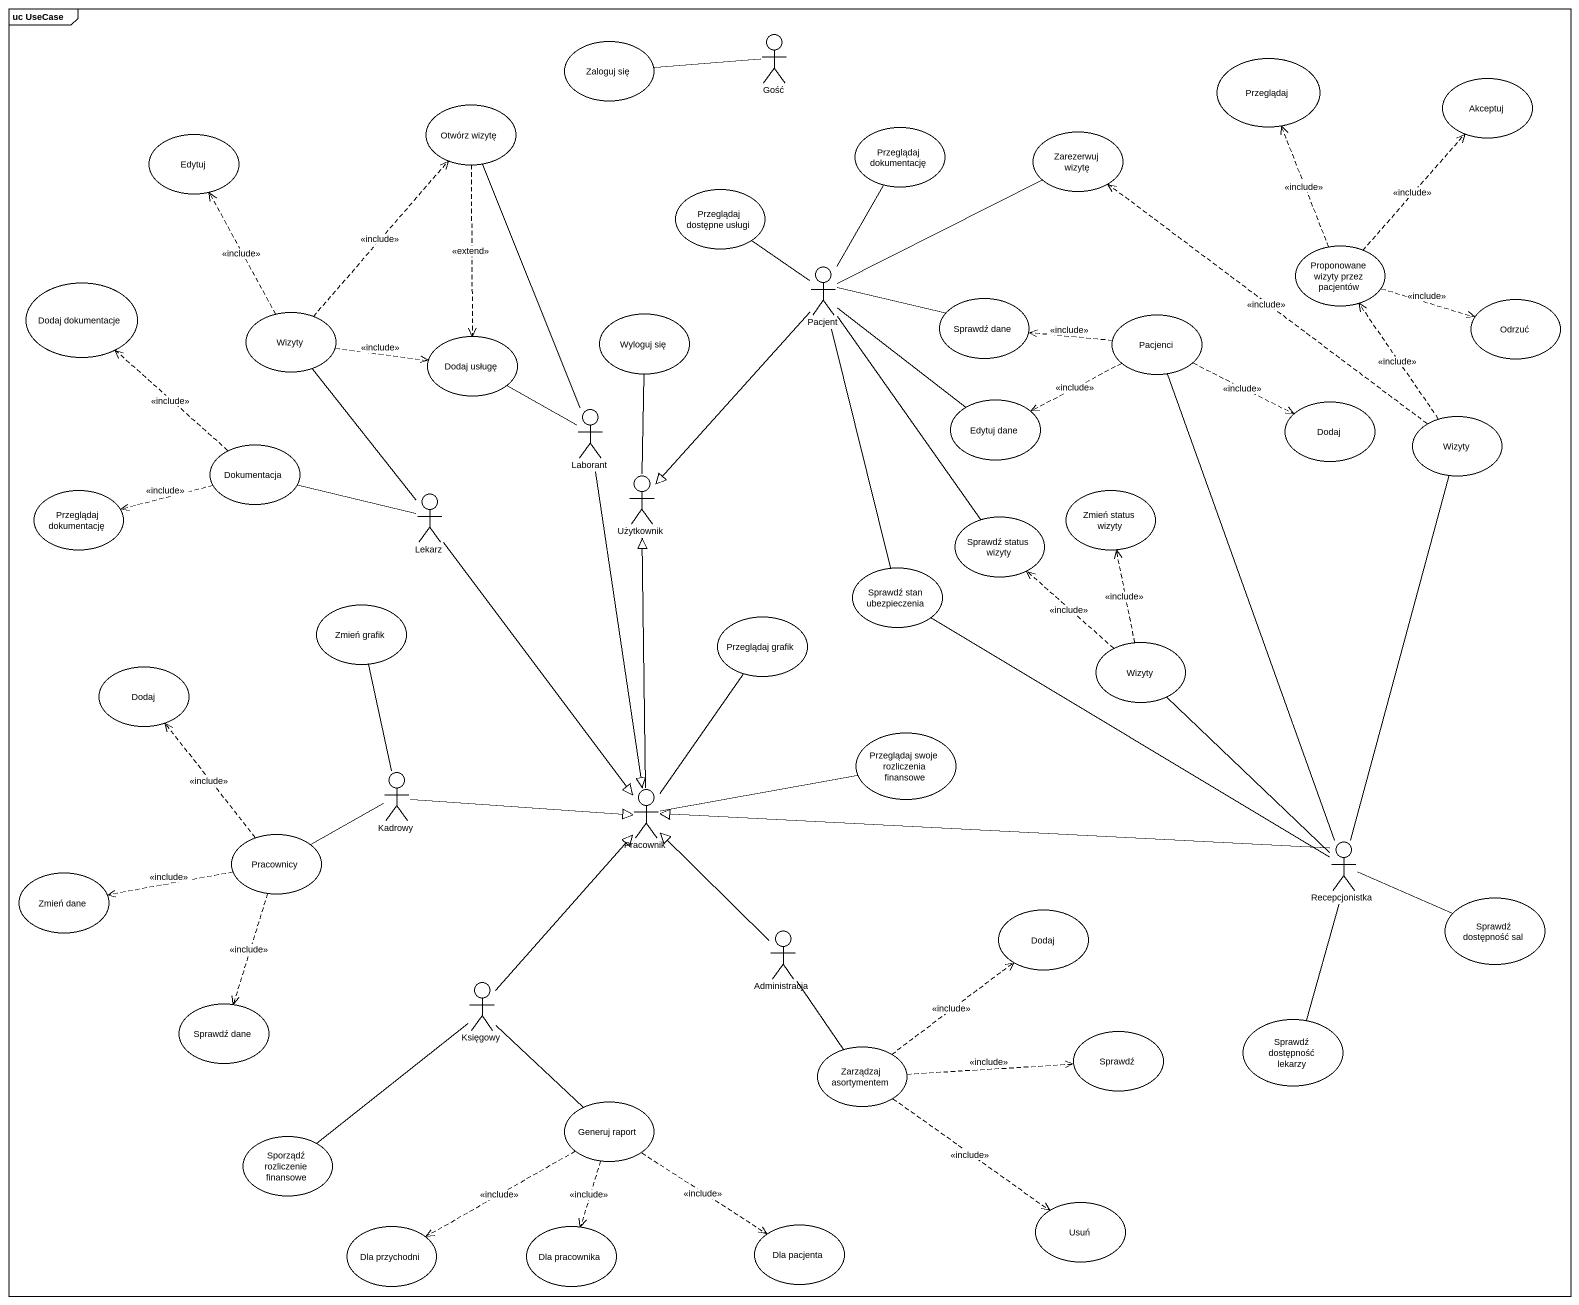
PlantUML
@startuml
mainframe uc UseCase
actor Gość
usecase "Zaloguj się" as Zaloguj_się
usecase Przeglądaj
usecase "Otwórz wizytę" as Otwórz_wizytę
usecase Akceptuj
usecase Edytuj
usecase "Przeglądaj dokumentację" as Przeglądaj_dokumentację
usecase "Zarezerwuj wizytę" as Zarezerwuj_wizytę
usecase "Przeglądaj dostępne usługi" as Przeglądaj_dostępne_usługi
actor Pacjent
usecase "Proponowane wizyty przez pacjentów" as Proponowane_wizyty_przez
usecase "Dodaj dokumentacje" as Dodaj_dokumentacje
usecase "Sprawdź dane" as Sprawdź_dane
usecase Odrzuć
usecase Wizyty
usecase "Dodaj usługę" as Dodaj_usługę
usecase "Wyloguj się" as Wyloguj_się
usecase Pacjenci
actor Laborant
usecase "Edytuj dane" as Edytuj_dane
usecase Dodaj
usecase "Wizyty" as Wizyty_2
usecase Dokumentacja
usecase "Przeglądaj dokumentację" as Przeglądaj_dokumentację_2
actor Lekarz
actor Użytkownik
usecase "Zmień status wizyty" as Zmień_status_wizyty
usecase "Sprawdź status wizyty" as Sprawdź_status_wizyty
usecase "Sprawdź stan ubezpieczenia" as Sprawdź_stan_ubezpieczenia
usecase "Zmień grafik" as Zmień_grafik
usecase "Przeglądaj grafik" as Przeglądaj_grafik
usecase "Wizyty" as Wizyty_3
usecase "Dodaj" as Dodaj_2
usecase "Przeglądaj swoje rozliczenia finansowe" as Przeglądaj_swoje
actor Kadrowy
actor Pracownik
usecase Pracownicy
actor Recepcjonistka
usecase "Zmień dane" as Zmień_dane
usecase "Dodaj" as Dodaj_3
usecase "Sprawdź dostępność sal" as Sprawdź_dostępność_sal
actor Administracja
usecase "Sprawdź dane" as Sprawdź_dane_2
actor Księgowy
usecase Sprawdź
usecase "Sprawdź dostępność lekarzy" as Sprawdź_dostępność_lekarzy
usecase "Zarządzaj asortymentem" as Zarządzaj_asortymentem
usecase "Generuj raport" as Generuj_raport
usecase "Sporządź rozliczenie finansowe" as Sporządź_rozliczenie
usecase "Dla przychodni" as Dla_przychodni
usecase "Dla pracownika" as Dla_pracownika
usecase "Dla pacjenta" as Dla_pacjenta
usecase Usuń
Gość -left- Zaloguj_się
Otwórz_wizytę ..> Dodaj_usługę : <<extend>>
Pacjent -up- Przeglądaj_dokumentację
Pacjent -right- Zarezerwuj_wizytę
Pacjent -up- Przeglądaj_dostępne_usługi
Pacjent -right- Sprawdź_dane
Pacjent -- Edytuj_dane
Pacjent --|> Użytkownik
Pacjent -- Sprawdź_status_wizyty
Pacjent -- Sprawdź_stan_ubezpieczenia
Proponowane_wizyty_przez .up.> Przeglądaj : <<include>>
Proponowane_wizyty_przez .up.> Akceptuj : <<include>>
Proponowane_wizyty_przez .right.> Odrzuć : <<include>>
Wizyty .up.> Otwórz_wizytę : <<include>>
Wizyty .up.> Edytuj : <<include>>
Wizyty .right.> Dodaj_usługę : <<include>>
Wizyty -- Lekarz
Pacjenci .left.> Sprawdź_dane : <<include>>
Pacjenci .left.> Edytuj_dane : <<include>>
Pacjenci .right.> Dodaj : <<include>>
Laborant -up- Otwórz_wizytę
Laborant -up- Dodaj_usługę
Laborant --|> Pracownik
Wizyty_2 .up.> Zarezerwuj_wizytę : <<include>>
Wizyty_2 .up.> Proponowane_wizyty_przez : <<include>>
Dokumentacja .up.> Dodaj_dokumentacje : <<include>>
Dokumentacja .left.> Przeglądaj_dokumentację_2 : <<include>>
Lekarz -left- Dokumentacja
Lekarz --|> Pracownik
Użytkownik -up- Wyloguj_się
Zmień_grafik -- Kadrowy
Wizyty_3 .up.> Zmień_status_wizyty : <<include>>
Wizyty_3 .up.> Sprawdź_status_wizyty : <<include>>
Kadrowy -right-|> Pracownik
Kadrowy -left- Pracownicy
Pracownik -up-|> Użytkownik
Pracownik -up- Przeglądaj_grafik
Pracownik -right- Przeglądaj_swoje
Pracownicy .up.> Dodaj_2 : <<include>>
Pracownicy .left.> Zmień_dane : <<include>>
Pracownicy ..> Sprawdź_dane_2 : <<include>>
Recepcjonistka -up- Pacjenci
Recepcjonistka -up- Wizyty_2
Recepcjonistka -up- Sprawdź_stan_ubezpieczenia
Recepcjonistka -up- Wizyty_3
Recepcjonistka -left-|> Pracownik
Recepcjonistka -right- Sprawdź_dostępność_sal
Recepcjonistka -- Sprawdź_dostępność_lekarzy
Administracja -up-|> Pracownik
Administracja -- Zarządzaj_asortymentem
Księgowy -up-|> Pracownik
Księgowy -- Generuj_raport
Zarządzaj_asortymentem .up.> Dodaj_3 : <<include>>
Zarządzaj_asortymentem .right.> Sprawdź : <<include>>
Zarządzaj_asortymentem ..> Usuń : <<include>>
Generuj_raport .left.> Dla_przychodni : <<include>>
Generuj_raport ..> Dla_pracownika : <<include>>
Generuj_raport ..> Dla_pacjenta : <<include>>
Sporządź_rozliczenie -up- Księgowy
@enduml
